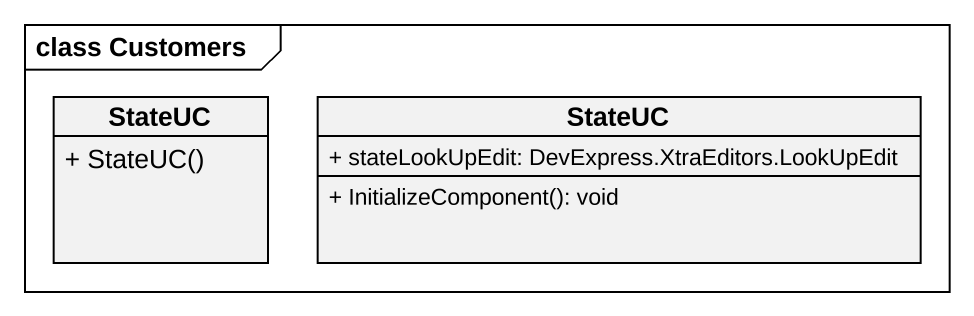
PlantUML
@startuml
mainframe class Customers
hide circle
hide empty members
skinparam classAttributeIconSize 0
class StateUC {
  + StateUC()
}
class "StateUC" as StateUC_2 {
  + stateLookUpEdit: DevExpress.XtraEditors.LookUpEdit
  + InitializeComponent(): void
}
@enduml
